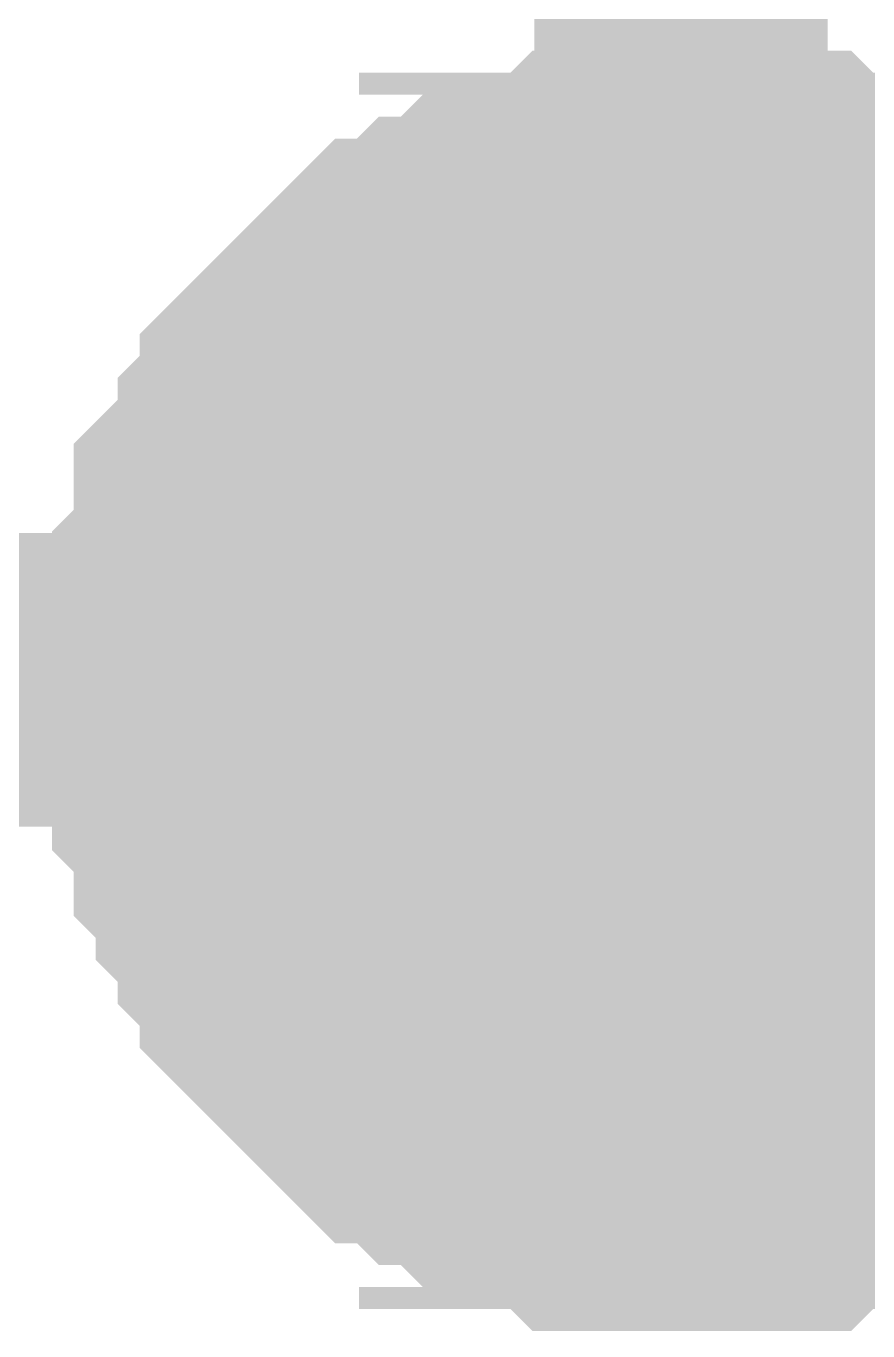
# Model space of a CAD drawing. Header units: inches. Extents: x 0 to 594, y 0 to 420.
# Drawn here: x 481.833 to 482.693, y 124.336 to 125.669 of the extents above; entities that cross this region are included whole.
import ezdxf

# ---------------------------------------------------------------- set-up
doc = ezdxf.new("R2010")
doc.units = ezdxf.units.IN
doc.layers.add('Sheet', color=255, linetype='Continuous')

msp = doc.modelspace()

# ---------------------------------------------------------------- linework, layer by layer
at = {"layer": 'Sheet'}
for points in [[(482.5018, 129.0998, 0.2997, 0.2997, 0), (482.5018, 125.0011, 0.2997, 0.2997, 0)], [(482.0091, 125.0011, 0.2997, 0.2997, 0), (482.0091, 125.0235, 0.2997, 0.2997, 0), (482.0091, 125.0459, 0.2997, 0.2997, 0), (482.0091, 125.0683, 0.2997, 0.2997, 0), (482.0091, 125.0907, 0.2997, 0.2997, 0), (482.0314, 125.1131, 0.2997, 0.2997, 0), (482.0314, 125.1355, 0.2997, 0.2997, 0), (482.0314, 125.1802, 0.2997, 0.2997, 0), (482.0538, 125.2026, 0.2997, 0.2997, 0), (482.0538, 125.2026, 0.2997, 0.2997, 0), (482.0762, 125.225, 0.2997, 0.2997, 0), (482.0762, 125.2474, 0.2997, 0.2997, 0), (482.0986, 125.2698, 0.2997, 0.2997, 0), (482.0986, 125.2922, 0.2997, 0.2997, 0), (482.121, 125.3146, 0.2997, 0.2997, 0), (482.1434, 125.337, 0.2997, 0.2997, 0), (482.1434, 125.337, 0.2997, 0.2997, 0), (482.1658, 125.3594, 0.2997, 0.2997, 0), (482.1882, 125.3818, 0.2997, 0.2997, 0), (482.2106, 125.4042, 0.2997, 0.2997, 0), (482.233, 125.4042, 0.2997, 0.2997, 0), (482.2554, 125.4266, 0.2997, 0.2997, 0), (482.2778, 125.4266, 0.2997, 0.2997, 0), (482.3002, 125.449, 0.2997, 0.2997, 0), (482.3226, 125.449, 0.2997, 0.2997, 0), (482.3226, 125.4714, 0.2997, 0.2997, 0), (482.3674, 125.4714, 0.2997, 0.2997, 0), (482.3898, 125.4714, 0.2997, 0.2997, 0), (482.4122, 125.4938, 0.2997, 0.2997, 0), (482.4346, 125.4938, 0.2997, 0.2997, 0), (482.457, 125.4938, 0.2997, 0.2997, 0), (482.4794, 125.4938, 0.2997, 0.2997, 0), (482.5018, 125.4938, 0.2997, 0.2997, 0)], [(482.0091, 125.0011, 0.2997, 0.2997, 0), (482.0091, 125.0235, 0.2997, 0.2997, 0), (482.0091, 125.0459, 0.2997, 0.2997, 0), (482.0091, 125.0683, 0.2997, 0.2997, 0), (482.0091, 125.0907, 0.2997, 0.2997, 0), (482.0314, 125.1131, 0.2997, 0.2997, 0), (482.0314, 125.1355, 0.2997, 0.2997, 0), (482.0314, 125.1802, 0.2997, 0.2997, 0), (482.0538, 125.2026, 0.2997, 0.2997, 0), (482.0538, 125.2026, 0.2997, 0.2997, 0), (482.0762, 125.225, 0.2997, 0.2997, 0), (482.0762, 125.2474, 0.2997, 0.2997, 0), (482.0986, 125.2698, 0.2997, 0.2997, 0), (482.0986, 125.2922, 0.2997, 0.2997, 0), (482.121, 125.3146, 0.2997, 0.2997, 0), (482.1434, 125.337, 0.2997, 0.2997, 0), (482.1434, 125.337, 0.2997, 0.2997, 0), (482.1658, 125.3594, 0.2997, 0.2997, 0), (482.1882, 125.3818, 0.2997, 0.2997, 0), (482.2106, 125.4042, 0.2997, 0.2997, 0), (482.233, 125.4042, 0.2997, 0.2997, 0), (482.2554, 125.4266, 0.2997, 0.2997, 0), (482.2778, 125.4266, 0.2997, 0.2997, 0), (482.3002, 125.449, 0.2997, 0.2997, 0), (482.3226, 125.449, 0.2997, 0.2997, 0), (482.3226, 125.4714, 0.2997, 0.2997, 0), (482.3674, 125.4714, 0.2997, 0.2997, 0), (482.3898, 125.4714, 0.2997, 0.2997, 0), (482.4122, 125.4938, 0.2997, 0.2997, 0), (482.4346, 125.4938, 0.2997, 0.2997, 0), (482.457, 125.4938, 0.2997, 0.2997, 0), (482.4794, 125.4938, 0.2997, 0.2997, 0), (482.5018, 125.4938, 0.2997, 0.2997, 0)], [(482.0091, 125.0011, 0.2997, 0.2997, 0), (482.0091, 125.0235, 0.2997, 0.2997, 0), (482.0091, 125.0459, 0.2997, 0.2997, 0), (482.0091, 125.0683, 0.2997, 0.2997, 0), (482.0091, 125.0907, 0.2997, 0.2997, 0), (482.0314, 125.1131, 0.2997, 0.2997, 0), (482.0314, 125.1355, 0.2997, 0.2997, 0), (482.0314, 125.1802, 0.2997, 0.2997, 0), (482.0538, 125.2026, 0.2997, 0.2997, 0), (482.0538, 125.2026, 0.2997, 0.2997, 0), (482.0762, 125.225, 0.2997, 0.2997, 0), (482.0762, 125.2474, 0.2997, 0.2997, 0), (482.0986, 125.2698, 0.2997, 0.2997, 0), (482.0986, 125.2922, 0.2997, 0.2997, 0), (482.121, 125.3146, 0.2997, 0.2997, 0), (482.1434, 125.337, 0.2997, 0.2997, 0), (482.1434, 125.337, 0.2997, 0.2997, 0), (482.1658, 125.3594, 0.2997, 0.2997, 0), (482.1882, 125.3818, 0.2997, 0.2997, 0), (482.2106, 125.4042, 0.2997, 0.2997, 0), (482.233, 125.4042, 0.2997, 0.2997, 0), (482.2554, 125.4266, 0.2997, 0.2997, 0), (482.2778, 125.4266, 0.2997, 0.2997, 0), (482.3002, 125.449, 0.2997, 0.2997, 0), (482.3226, 125.449, 0.2997, 0.2997, 0), (482.3226, 125.4714, 0.2997, 0.2997, 0), (482.3674, 125.4714, 0.2997, 0.2997, 0), (482.3898, 125.4714, 0.2997, 0.2997, 0), (482.4122, 125.4938, 0.2997, 0.2997, 0), (482.4346, 125.4938, 0.2997, 0.2997, 0), (482.457, 125.4938, 0.2997, 0.2997, 0), (482.4794, 125.4938, 0.2997, 0.2997, 0), (482.5018, 125.4938, 0.2997, 0.2997, 0)], [(482.0091, 125.0011, 0.2997, 0.2997, 0), (482.0091, 125.0235, 0.2997, 0.2997, 0), (482.0091, 125.0459, 0.2997, 0.2997, 0), (482.0091, 125.0683, 0.2997, 0.2997, 0), (482.0091, 125.0907, 0.2997, 0.2997, 0), (482.0314, 125.1131, 0.2997, 0.2997, 0), (482.0314, 125.1355, 0.2997, 0.2997, 0), (482.0314, 125.1802, 0.2997, 0.2997, 0), (482.0538, 125.2026, 0.2997, 0.2997, 0), (482.0538, 125.2026, 0.2997, 0.2997, 0), (482.0762, 125.225, 0.2997, 0.2997, 0), (482.0762, 125.2474, 0.2997, 0.2997, 0), (482.0986, 125.2698, 0.2997, 0.2997, 0), (482.0986, 125.2922, 0.2997, 0.2997, 0), (482.121, 125.3146, 0.2997, 0.2997, 0), (482.1434, 125.337, 0.2997, 0.2997, 0), (482.1434, 125.337, 0.2997, 0.2997, 0), (482.1658, 125.3594, 0.2997, 0.2997, 0), (482.1882, 125.3818, 0.2997, 0.2997, 0), (482.2106, 125.4042, 0.2997, 0.2997, 0), (482.233, 125.4042, 0.2997, 0.2997, 0), (482.2554, 125.4266, 0.2997, 0.2997, 0), (482.2778, 125.4266, 0.2997, 0.2997, 0), (482.3002, 125.449, 0.2997, 0.2997, 0), (482.3226, 125.449, 0.2997, 0.2997, 0), (482.3226, 125.4714, 0.2997, 0.2997, 0), (482.3674, 125.4714, 0.2997, 0.2997, 0), (482.3898, 125.4714, 0.2997, 0.2997, 0), (482.4122, 125.4938, 0.2997, 0.2997, 0), (482.4346, 125.4938, 0.2997, 0.2997, 0), (482.457, 125.4938, 0.2997, 0.2997, 0), (482.4794, 125.4938, 0.2997, 0.2997, 0), (482.5018, 125.4938, 0.2997, 0.2997, 0)], [(482.0091, 125.0011, 0.2997, 0.2997, 0), (482.0091, 125.0235, 0.2997, 0.2997, 0), (482.0091, 125.0459, 0.2997, 0.2997, 0), (482.0091, 125.0683, 0.2997, 0.2997, 0), (482.0091, 125.0907, 0.2997, 0.2997, 0), (482.0314, 125.1131, 0.2997, 0.2997, 0), (482.0314, 125.1355, 0.2997, 0.2997, 0), (482.0314, 125.1802, 0.2997, 0.2997, 0), (482.0538, 125.2026, 0.2997, 0.2997, 0), (482.0538, 125.2026, 0.2997, 0.2997, 0), (482.0762, 125.225, 0.2997, 0.2997, 0), (482.0762, 125.2474, 0.2997, 0.2997, 0), (482.0986, 125.2698, 0.2997, 0.2997, 0), (482.0986, 125.2922, 0.2997, 0.2997, 0), (482.121, 125.3146, 0.2997, 0.2997, 0), (482.1434, 125.337, 0.2997, 0.2997, 0), (482.1434, 125.337, 0.2997, 0.2997, 0), (482.1658, 125.3594, 0.2997, 0.2997, 0), (482.1882, 125.3818, 0.2997, 0.2997, 0), (482.2106, 125.4042, 0.2997, 0.2997, 0), (482.233, 125.4042, 0.2997, 0.2997, 0), (482.2554, 125.4266, 0.2997, 0.2997, 0), (482.2778, 125.4266, 0.2997, 0.2997, 0), (482.3002, 125.449, 0.2997, 0.2997, 0), (482.3226, 125.449, 0.2997, 0.2997, 0), (482.3226, 125.4714, 0.2997, 0.2997, 0), (482.3674, 125.4714, 0.2997, 0.2997, 0), (482.3898, 125.4714, 0.2997, 0.2997, 0), (482.4122, 125.4938, 0.2997, 0.2997, 0), (482.4346, 125.4938, 0.2997, 0.2997, 0), (482.457, 125.4938, 0.2997, 0.2997, 0), (482.4794, 125.4938, 0.2997, 0.2997, 0), (482.5018, 125.4938, 0.2997, 0.2997, 0)], [(482.5018, 125.4938, 0.2997, 0.2997, 0), (482.5018, 125.4938, 0.2997, 0.2997, 0)], [(482.5018, 125.4938, 0.2997, 0.2997, 0), (482.5242, 125.4938, 0.2997, 0.2997, 0), (482.5466, 125.4938, 0.2997, 0.2997, 0), (482.5914, 125.4938, 0.2997, 0.2997, 0), (482.6138, 125.4938, 0.2997, 0.2997, 0), (482.6362, 125.4714, 0.2997, 0.2997, 0), (482.6586, 125.4714, 0.2997, 0.2997, 0), (482.681, 125.4714, 0.2997, 0.2997, 0), (482.7034, 125.449, 0.2997, 0.2997, 0), (482.7258, 125.449, 0.2997, 0.2997, 0), (482.7482, 125.4266, 0.2997, 0.2997, 0), (482.7706, 125.4266, 0.2997, 0.2997, 0), (482.793, 125.4042, 0.2997, 0.2997, 0), (482.8154, 125.4042, 0.2997, 0.2997, 0), (482.8378, 125.3818, 0.2997, 0.2997, 0), (482.8602, 125.3594, 0.2997, 0.2997, 0)], [(482.5018, 125.4938, 0.2997, 0.2997, 0), (482.5018, 125.4938, 0.2997, 0.2997, 0)], [(482.5018, 125.4938, 0.2997, 0.2997, 0), (482.5242, 125.4938, 0.2997, 0.2997, 0), (482.5466, 125.4938, 0.2997, 0.2997, 0), (482.5914, 125.4938, 0.2997, 0.2997, 0), (482.6138, 125.4938, 0.2997, 0.2997, 0), (482.6362, 125.4714, 0.2997, 0.2997, 0), (482.6586, 125.4714, 0.2997, 0.2997, 0), (482.681, 125.4714, 0.2997, 0.2997, 0), (482.7034, 125.449, 0.2997, 0.2997, 0), (482.7258, 125.449, 0.2997, 0.2997, 0), (482.7482, 125.4266, 0.2997, 0.2997, 0), (482.7706, 125.4266, 0.2997, 0.2997, 0), (482.793, 125.4042, 0.2997, 0.2997, 0), (482.8154, 125.4042, 0.2997, 0.2997, 0), (482.8378, 125.3818, 0.2997, 0.2997, 0), (482.8602, 125.3594, 0.2997, 0.2997, 0)], [(482.5018, 125.4938, 0.2997, 0.2997, 0), (482.5018, 125.4938, 0.2997, 0.2997, 0)], [(482.5018, 125.4938, 0.2997, 0.2997, 0), (482.5242, 125.4938, 0.2997, 0.2997, 0), (482.5466, 125.4938, 0.2997, 0.2997, 0), (482.5914, 125.4938, 0.2997, 0.2997, 0), (482.6138, 125.4938, 0.2997, 0.2997, 0), (482.6362, 125.4714, 0.2997, 0.2997, 0), (482.6586, 125.4714, 0.2997, 0.2997, 0), (482.681, 125.4714, 0.2997, 0.2997, 0), (482.7034, 125.449, 0.2997, 0.2997, 0), (482.7258, 125.449, 0.2997, 0.2997, 0), (482.7482, 125.4266, 0.2997, 0.2997, 0), (482.7706, 125.4266, 0.2997, 0.2997, 0), (482.793, 125.4042, 0.2997, 0.2997, 0), (482.8154, 125.4042, 0.2997, 0.2997, 0), (482.8378, 125.3818, 0.2997, 0.2997, 0), (482.8602, 125.3594, 0.2997, 0.2997, 0)], [(482.5018, 125.4938, 0.2997, 0.2997, 0), (482.5018, 125.4938, 0.2997, 0.2997, 0)], [(482.5018, 125.4938, 0.2997, 0.2997, 0), (482.5242, 125.4938, 0.2997, 0.2997, 0), (482.5466, 125.4938, 0.2997, 0.2997, 0), (482.5914, 125.4938, 0.2997, 0.2997, 0), (482.6138, 125.4938, 0.2997, 0.2997, 0), (482.6362, 125.4714, 0.2997, 0.2997, 0), (482.6586, 125.4714, 0.2997, 0.2997, 0), (482.681, 125.4714, 0.2997, 0.2997, 0), (482.7034, 125.449, 0.2997, 0.2997, 0), (482.7258, 125.449, 0.2997, 0.2997, 0), (482.7482, 125.4266, 0.2997, 0.2997, 0), (482.7706, 125.4266, 0.2997, 0.2997, 0), (482.793, 125.4042, 0.2997, 0.2997, 0), (482.8154, 125.4042, 0.2997, 0.2997, 0), (482.8378, 125.3818, 0.2997, 0.2997, 0), (482.8602, 125.3594, 0.2997, 0.2997, 0)], [(482.5018, 125.4938, 0.2997, 0.2997, 0), (482.5018, 125.4938, 0.2997, 0.2997, 0)], [(482.5018, 125.4938, 0.2997, 0.2997, 0), (482.5242, 125.4938, 0.2997, 0.2997, 0), (482.5466, 125.4938, 0.2997, 0.2997, 0), (482.5914, 125.4938, 0.2997, 0.2997, 0), (482.6138, 125.4938, 0.2997, 0.2997, 0), (482.6362, 125.4714, 0.2997, 0.2997, 0), (482.6586, 125.4714, 0.2997, 0.2997, 0), (482.681, 125.4714, 0.2997, 0.2997, 0), (482.7034, 125.449, 0.2997, 0.2997, 0), (482.7258, 125.449, 0.2997, 0.2997, 0), (482.7482, 125.4266, 0.2997, 0.2997, 0), (482.7706, 125.4266, 0.2997, 0.2997, 0), (482.793, 125.4042, 0.2997, 0.2997, 0), (482.8154, 125.4042, 0.2997, 0.2997, 0), (482.8378, 125.3818, 0.2997, 0.2997, 0), (482.8602, 125.3594, 0.2997, 0.2997, 0)], [(482.0091, 125.0011, 0.0991, 0.0991, 0), (482.0091, 125.0235, 0.0991, 0.0991, 0), (482.0091, 125.0459, 0.0991, 0.0991, 0), (482.0091, 125.0683, 0.0991, 0.0991, 0), (482.0091, 125.0907, 0.0991, 0.0991, 0), (482.0314, 125.1131, 0.0991, 0.0991, 0), (482.0314, 125.1355, 0.0991, 0.0991, 0), (482.0314, 125.1802, 0.0991, 0.0991, 0), (482.0538, 125.2026, 0.0991, 0.0991, 0), (482.0538, 125.2026, 0.0991, 0.0991, 0), (482.0762, 125.225, 0.0991, 0.0991, 0), (482.0762, 125.2474, 0.0991, 0.0991, 0), (482.0986, 125.2698, 0.0991, 0.0991, 0), (482.0986, 125.2922, 0.0991, 0.0991, 0), (482.121, 125.3146, 0.0991, 0.0991, 0), (482.1434, 125.337, 0.0991, 0.0991, 0), (482.1434, 125.337, 0.0991, 0.0991, 0), (482.1658, 125.3594, 0.0991, 0.0991, 0), (482.1882, 125.3818, 0.0991, 0.0991, 0), (482.2106, 125.4042, 0.0991, 0.0991, 0), (482.233, 125.4042, 0.0991, 0.0991, 0), (482.2554, 125.4266, 0.0991, 0.0991, 0), (482.2778, 125.4266, 0.0991, 0.0991, 0), (482.3002, 125.449, 0.0991, 0.0991, 0), (482.3226, 125.449, 0.0991, 0.0991, 0), (482.3226, 125.4714, 0.0991, 0.0991, 0), (482.3674, 125.4714, 0.0991, 0.0991, 0), (482.3898, 125.4714, 0.0991, 0.0991, 0), (482.4122, 125.4938, 0.0991, 0.0991, 0), (482.4346, 125.4938, 0.0991, 0.0991, 0), (482.457, 125.4938, 0.0991, 0.0991, 0), (482.4794, 125.4938, 0.0991, 0.0991, 0), (482.5018, 125.4938, 0.0991, 0.0991, 0)], [(482.0091, 125.0011, 0.0991, 0.0991, 0), (482.0091, 125.0235, 0.0991, 0.0991, 0), (482.0091, 125.0459, 0.0991, 0.0991, 0), (482.0091, 125.0683, 0.0991, 0.0991, 0), (482.0091, 125.0907, 0.0991, 0.0991, 0), (482.0314, 125.1131, 0.0991, 0.0991, 0), (482.0314, 125.1355, 0.0991, 0.0991, 0), (482.0314, 125.1802, 0.0991, 0.0991, 0), (482.0538, 125.2026, 0.0991, 0.0991, 0), (482.0538, 125.2026, 0.0991, 0.0991, 0), (482.0762, 125.225, 0.0991, 0.0991, 0), (482.0762, 125.2474, 0.0991, 0.0991, 0), (482.0986, 125.2698, 0.0991, 0.0991, 0), (482.0986, 125.2922, 0.0991, 0.0991, 0), (482.121, 125.3146, 0.0991, 0.0991, 0), (482.1434, 125.337, 0.0991, 0.0991, 0), (482.1434, 125.337, 0.0991, 0.0991, 0), (482.1658, 125.3594, 0.0991, 0.0991, 0), (482.1882, 125.3818, 0.0991, 0.0991, 0), (482.2106, 125.4042, 0.0991, 0.0991, 0), (482.233, 125.4042, 0.0991, 0.0991, 0), (482.2554, 125.4266, 0.0991, 0.0991, 0), (482.2778, 125.4266, 0.0991, 0.0991, 0), (482.3002, 125.449, 0.0991, 0.0991, 0), (482.3226, 125.449, 0.0991, 0.0991, 0), (482.3226, 125.4714, 0.0991, 0.0991, 0), (482.3674, 125.4714, 0.0991, 0.0991, 0), (482.3898, 125.4714, 0.0991, 0.0991, 0), (482.4122, 125.4938, 0.0991, 0.0991, 0), (482.4346, 125.4938, 0.0991, 0.0991, 0), (482.457, 125.4938, 0.0991, 0.0991, 0), (482.4794, 125.4938, 0.0991, 0.0991, 0), (482.5018, 125.4938, 0.0991, 0.0991, 0)], [(482.0091, 125.0011, 0.0991, 0.0991, 0), (482.0091, 125.0235, 0.0991, 0.0991, 0), (482.0091, 125.0459, 0.0991, 0.0991, 0), (482.0091, 125.0683, 0.0991, 0.0991, 0), (482.0091, 125.0907, 0.0991, 0.0991, 0), (482.0314, 125.1131, 0.0991, 0.0991, 0), (482.0314, 125.1355, 0.0991, 0.0991, 0), (482.0314, 125.1802, 0.0991, 0.0991, 0), (482.0538, 125.2026, 0.0991, 0.0991, 0), (482.0538, 125.2026, 0.0991, 0.0991, 0), (482.0762, 125.225, 0.0991, 0.0991, 0), (482.0762, 125.2474, 0.0991, 0.0991, 0), (482.0986, 125.2698, 0.0991, 0.0991, 0), (482.0986, 125.2922, 0.0991, 0.0991, 0), (482.121, 125.3146, 0.0991, 0.0991, 0), (482.1434, 125.337, 0.0991, 0.0991, 0), (482.1434, 125.337, 0.0991, 0.0991, 0), (482.1658, 125.3594, 0.0991, 0.0991, 0), (482.1882, 125.3818, 0.0991, 0.0991, 0), (482.2106, 125.4042, 0.0991, 0.0991, 0), (482.233, 125.4042, 0.0991, 0.0991, 0), (482.2554, 125.4266, 0.0991, 0.0991, 0), (482.2778, 125.4266, 0.0991, 0.0991, 0), (482.3002, 125.449, 0.0991, 0.0991, 0), (482.3226, 125.449, 0.0991, 0.0991, 0), (482.3226, 125.4714, 0.0991, 0.0991, 0), (482.3674, 125.4714, 0.0991, 0.0991, 0), (482.3898, 125.4714, 0.0991, 0.0991, 0), (482.4122, 125.4938, 0.0991, 0.0991, 0), (482.4346, 125.4938, 0.0991, 0.0991, 0), (482.457, 125.4938, 0.0991, 0.0991, 0), (482.4794, 125.4938, 0.0991, 0.0991, 0), (482.5018, 125.4938, 0.0991, 0.0991, 0)], [(482.0091, 125.0011, 0.0991, 0.0991, 0), (482.0091, 125.0235, 0.0991, 0.0991, 0), (482.0091, 125.0459, 0.0991, 0.0991, 0), (482.0091, 125.0683, 0.0991, 0.0991, 0), (482.0091, 125.0907, 0.0991, 0.0991, 0), (482.0314, 125.1131, 0.0991, 0.0991, 0), (482.0314, 125.1355, 0.0991, 0.0991, 0), (482.0314, 125.1802, 0.0991, 0.0991, 0), (482.0538, 125.2026, 0.0991, 0.0991, 0), (482.0538, 125.2026, 0.0991, 0.0991, 0), (482.0762, 125.225, 0.0991, 0.0991, 0), (482.0762, 125.2474, 0.0991, 0.0991, 0), (482.0986, 125.2698, 0.0991, 0.0991, 0), (482.0986, 125.2922, 0.0991, 0.0991, 0), (482.121, 125.3146, 0.0991, 0.0991, 0), (482.1434, 125.337, 0.0991, 0.0991, 0), (482.1434, 125.337, 0.0991, 0.0991, 0), (482.1658, 125.3594, 0.0991, 0.0991, 0), (482.1882, 125.3818, 0.0991, 0.0991, 0), (482.2106, 125.4042, 0.0991, 0.0991, 0), (482.233, 125.4042, 0.0991, 0.0991, 0), (482.2554, 125.4266, 0.0991, 0.0991, 0), (482.2778, 125.4266, 0.0991, 0.0991, 0), (482.3002, 125.449, 0.0991, 0.0991, 0), (482.3226, 125.449, 0.0991, 0.0991, 0), (482.3226, 125.4714, 0.0991, 0.0991, 0), (482.3674, 125.4714, 0.0991, 0.0991, 0), (482.3898, 125.4714, 0.0991, 0.0991, 0), (482.4122, 125.4938, 0.0991, 0.0991, 0), (482.4346, 125.4938, 0.0991, 0.0991, 0), (482.457, 125.4938, 0.0991, 0.0991, 0), (482.4794, 125.4938, 0.0991, 0.0991, 0), (482.5018, 125.4938, 0.0991, 0.0991, 0)], [(482.0091, 125.0011, 0.0991, 0.0991, 0), (482.0091, 125.0235, 0.0991, 0.0991, 0), (482.0091, 125.0459, 0.0991, 0.0991, 0), (482.0091, 125.0683, 0.0991, 0.0991, 0), (482.0091, 125.0907, 0.0991, 0.0991, 0), (482.0314, 125.1131, 0.0991, 0.0991, 0), (482.0314, 125.1355, 0.0991, 0.0991, 0), (482.0314, 125.1802, 0.0991, 0.0991, 0), (482.0538, 125.2026, 0.0991, 0.0991, 0), (482.0538, 125.2026, 0.0991, 0.0991, 0), (482.0762, 125.225, 0.0991, 0.0991, 0), (482.0762, 125.2474, 0.0991, 0.0991, 0), (482.0986, 125.2698, 0.0991, 0.0991, 0), (482.0986, 125.2922, 0.0991, 0.0991, 0), (482.121, 125.3146, 0.0991, 0.0991, 0), (482.1434, 125.337, 0.0991, 0.0991, 0), (482.1434, 125.337, 0.0991, 0.0991, 0), (482.1658, 125.3594, 0.0991, 0.0991, 0), (482.1882, 125.3818, 0.0991, 0.0991, 0), (482.2106, 125.4042, 0.0991, 0.0991, 0), (482.233, 125.4042, 0.0991, 0.0991, 0), (482.2554, 125.4266, 0.0991, 0.0991, 0), (482.2778, 125.4266, 0.0991, 0.0991, 0), (482.3002, 125.449, 0.0991, 0.0991, 0), (482.3226, 125.449, 0.0991, 0.0991, 0), (482.3226, 125.4714, 0.0991, 0.0991, 0), (482.3674, 125.4714, 0.0991, 0.0991, 0), (482.3898, 125.4714, 0.0991, 0.0991, 0), (482.4122, 125.4938, 0.0991, 0.0991, 0), (482.4346, 125.4938, 0.0991, 0.0991, 0), (482.457, 125.4938, 0.0991, 0.0991, 0), (482.4794, 125.4938, 0.0991, 0.0991, 0), (482.5018, 125.4938, 0.0991, 0.0991, 0)], [(482.5018, 125.4938, 0.0991, 0.0991, 0), (482.5018, 125.4938, 0.0991, 0.0991, 0)], [(482.5018, 125.4938, 0.0991, 0.0991, 0), (482.5242, 125.4938, 0.0991, 0.0991, 0), (482.5466, 125.4938, 0.0991, 0.0991, 0), (482.5914, 125.4938, 0.0991, 0.0991, 0), (482.6138, 125.4938, 0.0991, 0.0991, 0), (482.6362, 125.4714, 0.0991, 0.0991, 0), (482.6586, 125.4714, 0.0991, 0.0991, 0), (482.681, 125.4714, 0.0991, 0.0991, 0), (482.7034, 125.449, 0.0991, 0.0991, 0), (482.7258, 125.449, 0.0991, 0.0991, 0), (482.7482, 125.4266, 0.0991, 0.0991, 0)], [(482.5018, 125.4938, 0.0991, 0.0991, 0), (482.5018, 125.4938, 0.0991, 0.0991, 0)], [(482.5018, 125.4938, 0.0991, 0.0991, 0), (482.5242, 125.4938, 0.0991, 0.0991, 0), (482.5466, 125.4938, 0.0991, 0.0991, 0), (482.5914, 125.4938, 0.0991, 0.0991, 0), (482.6138, 125.4938, 0.0991, 0.0991, 0), (482.6362, 125.4714, 0.0991, 0.0991, 0), (482.6586, 125.4714, 0.0991, 0.0991, 0), (482.681, 125.4714, 0.0991, 0.0991, 0), (482.7034, 125.449, 0.0991, 0.0991, 0), (482.7258, 125.449, 0.0991, 0.0991, 0), (482.7482, 125.4266, 0.0991, 0.0991, 0)], [(482.5018, 125.4938, 0.0991, 0.0991, 0), (482.5018, 125.4938, 0.0991, 0.0991, 0)], [(482.5018, 125.4938, 0.0991, 0.0991, 0), (482.5242, 125.4938, 0.0991, 0.0991, 0), (482.5466, 125.4938, 0.0991, 0.0991, 0), (482.5914, 125.4938, 0.0991, 0.0991, 0), (482.6138, 125.4938, 0.0991, 0.0991, 0), (482.6362, 125.4714, 0.0991, 0.0991, 0), (482.6586, 125.4714, 0.0991, 0.0991, 0), (482.681, 125.4714, 0.0991, 0.0991, 0), (482.7034, 125.449, 0.0991, 0.0991, 0), (482.7258, 125.449, 0.0991, 0.0991, 0), (482.7482, 125.4266, 0.0991, 0.0991, 0)], [(482.5018, 125.4938, 0.0991, 0.0991, 0), (482.5018, 125.4938, 0.0991, 0.0991, 0)], [(482.5018, 125.4938, 0.0991, 0.0991, 0), (482.5242, 125.4938, 0.0991, 0.0991, 0), (482.5466, 125.4938, 0.0991, 0.0991, 0), (482.5914, 125.4938, 0.0991, 0.0991, 0), (482.6138, 125.4938, 0.0991, 0.0991, 0), (482.6362, 125.4714, 0.0991, 0.0991, 0), (482.6586, 125.4714, 0.0991, 0.0991, 0), (482.681, 125.4714, 0.0991, 0.0991, 0), (482.7034, 125.449, 0.0991, 0.0991, 0), (482.7258, 125.449, 0.0991, 0.0991, 0), (482.7482, 125.4266, 0.0991, 0.0991, 0)], [(482.5018, 125.4938, 0.0991, 0.0991, 0), (482.5018, 125.4938, 0.0991, 0.0991, 0)], [(482.5018, 125.4938, 0.0991, 0.0991, 0), (482.5242, 125.4938, 0.0991, 0.0991, 0), (482.5466, 125.4938, 0.0991, 0.0991, 0), (482.5914, 125.4938, 0.0991, 0.0991, 0), (482.6138, 125.4938, 0.0991, 0.0991, 0), (482.6362, 125.4714, 0.0991, 0.0991, 0), (482.6586, 125.4714, 0.0991, 0.0991, 0), (482.681, 125.4714, 0.0991, 0.0991, 0), (482.7034, 125.449, 0.0991, 0.0991, 0), (482.7258, 125.449, 0.0991, 0.0991, 0), (482.7482, 125.4266, 0.0991, 0.0991, 0)], [(462.5002, 125.0011, 0.2997, 0.2997, 0), (470.0036, 125.0011, 0.2997, 0.2997, 0), (482.5018, 125.0011, 0.2997, 0.2997, 0), (490.0052, 125.0011, 0.2997, 0.2997, 0)], [(482.5018, 124.4859, 0.2997, 0.2997, 0), (482.4794, 124.4859, 0.2997, 0.2997, 0), (482.457, 124.4859, 0.2997, 0.2997, 0), (482.4346, 124.4859, 0.2997, 0.2997, 0), (482.4122, 124.4859, 0.2997, 0.2997, 0), (482.3898, 124.5083, 0.2997, 0.2997, 0), (482.3674, 124.5083, 0.2997, 0.2997, 0), (482.3226, 124.5083, 0.2997, 0.2997, 0), (482.3226, 124.5307, 0.2997, 0.2997, 0), (482.3002, 124.5307, 0.2997, 0.2997, 0), (482.2778, 124.5531, 0.2997, 0.2997, 0), (482.2554, 124.5531, 0.2997, 0.2997, 0), (482.233, 124.5755, 0.2997, 0.2997, 0), (482.2106, 124.5755, 0.2997, 0.2997, 0), (482.1882, 124.5979, 0.2997, 0.2997, 0), (482.1658, 124.6203, 0.2997, 0.2997, 0), (482.1434, 124.6427, 0.2997, 0.2997, 0), (482.1434, 124.6427, 0.2997, 0.2997, 0), (482.121, 124.6651, 0.2997, 0.2997, 0), (482.0986, 124.6875, 0.2997, 0.2997, 0), (482.0986, 124.7099, 0.2997, 0.2997, 0), (482.0762, 124.7323, 0.2997, 0.2997, 0), (482.0762, 124.7547, 0.2997, 0.2997, 0), (482.0538, 124.7771, 0.2997, 0.2997, 0), (482.0538, 124.7995, 0.2997, 0.2997, 0), (482.0314, 124.8219, 0.2997, 0.2997, 0), (482.0314, 124.8443, 0.2997, 0.2997, 0), (482.0314, 124.8667, 0.2997, 0.2997, 0), (482.0091, 124.8891, 0.2997, 0.2997, 0), (482.0091, 124.9115, 0.2997, 0.2997, 0), (482.0091, 124.9563, 0.2997, 0.2997, 0), (482.0091, 124.9787, 0.2997, 0.2997, 0), (482.0091, 125.0011, 0.2997, 0.2997, 0)], [(482.0091, 125.0011, 0.2997, 0.2997, 0), (482.0091, 125.0011, 0.2997, 0.2997, 0)], [(482.5018, 124.4859, 0.2997, 0.2997, 0), (482.4794, 124.4859, 0.2997, 0.2997, 0), (482.457, 124.4859, 0.2997, 0.2997, 0), (482.4346, 124.4859, 0.2997, 0.2997, 0), (482.4122, 124.4859, 0.2997, 0.2997, 0), (482.3898, 124.5083, 0.2997, 0.2997, 0), (482.3674, 124.5083, 0.2997, 0.2997, 0), (482.3226, 124.5083, 0.2997, 0.2997, 0), (482.3226, 124.5307, 0.2997, 0.2997, 0), (482.3002, 124.5307, 0.2997, 0.2997, 0), (482.2778, 124.5531, 0.2997, 0.2997, 0), (482.2554, 124.5531, 0.2997, 0.2997, 0), (482.233, 124.5755, 0.2997, 0.2997, 0), (482.2106, 124.5755, 0.2997, 0.2997, 0), (482.1882, 124.5979, 0.2997, 0.2997, 0), (482.1658, 124.6203, 0.2997, 0.2997, 0), (482.1434, 124.6427, 0.2997, 0.2997, 0), (482.1434, 124.6427, 0.2997, 0.2997, 0), (482.121, 124.6651, 0.2997, 0.2997, 0), (482.0986, 124.6875, 0.2997, 0.2997, 0), (482.0986, 124.7099, 0.2997, 0.2997, 0), (482.0762, 124.7323, 0.2997, 0.2997, 0), (482.0762, 124.7547, 0.2997, 0.2997, 0), (482.0538, 124.7771, 0.2997, 0.2997, 0), (482.0538, 124.7995, 0.2997, 0.2997, 0), (482.0314, 124.8219, 0.2997, 0.2997, 0), (482.0314, 124.8443, 0.2997, 0.2997, 0), (482.0314, 124.8667, 0.2997, 0.2997, 0), (482.0091, 124.8891, 0.2997, 0.2997, 0), (482.0091, 124.9115, 0.2997, 0.2997, 0), (482.0091, 124.9563, 0.2997, 0.2997, 0), (482.0091, 124.9787, 0.2997, 0.2997, 0), (482.0091, 125.0011, 0.2997, 0.2997, 0)], [(482.0091, 125.0011, 0.2997, 0.2997, 0), (482.0091, 125.0011, 0.2997, 0.2997, 0)], [(482.5018, 124.4859, 0.2997, 0.2997, 0), (482.4794, 124.4859, 0.2997, 0.2997, 0), (482.457, 124.4859, 0.2997, 0.2997, 0), (482.4346, 124.4859, 0.2997, 0.2997, 0), (482.4122, 124.4859, 0.2997, 0.2997, 0), (482.3898, 124.5083, 0.2997, 0.2997, 0), (482.3674, 124.5083, 0.2997, 0.2997, 0), (482.3226, 124.5083, 0.2997, 0.2997, 0), (482.3226, 124.5307, 0.2997, 0.2997, 0), (482.3002, 124.5307, 0.2997, 0.2997, 0), (482.2778, 124.5531, 0.2997, 0.2997, 0), (482.2554, 124.5531, 0.2997, 0.2997, 0), (482.233, 124.5755, 0.2997, 0.2997, 0), (482.2106, 124.5755, 0.2997, 0.2997, 0), (482.1882, 124.5979, 0.2997, 0.2997, 0), (482.1658, 124.6203, 0.2997, 0.2997, 0), (482.1434, 124.6427, 0.2997, 0.2997, 0), (482.1434, 124.6427, 0.2997, 0.2997, 0), (482.121, 124.6651, 0.2997, 0.2997, 0), (482.0986, 124.6875, 0.2997, 0.2997, 0), (482.0986, 124.7099, 0.2997, 0.2997, 0), (482.0762, 124.7323, 0.2997, 0.2997, 0), (482.0762, 124.7547, 0.2997, 0.2997, 0), (482.0538, 124.7771, 0.2997, 0.2997, 0), (482.0538, 124.7995, 0.2997, 0.2997, 0), (482.0314, 124.8219, 0.2997, 0.2997, 0), (482.0314, 124.8443, 0.2997, 0.2997, 0), (482.0314, 124.8667, 0.2997, 0.2997, 0), (482.0091, 124.8891, 0.2997, 0.2997, 0), (482.0091, 124.9115, 0.2997, 0.2997, 0), (482.0091, 124.9563, 0.2997, 0.2997, 0), (482.0091, 124.9787, 0.2997, 0.2997, 0), (482.0091, 125.0011, 0.2997, 0.2997, 0)], [(482.0091, 125.0011, 0.2997, 0.2997, 0), (482.0091, 125.0011, 0.2997, 0.2997, 0)], [(482.5018, 124.4859, 0.2997, 0.2997, 0), (482.4794, 124.4859, 0.2997, 0.2997, 0), (482.457, 124.4859, 0.2997, 0.2997, 0), (482.4346, 124.4859, 0.2997, 0.2997, 0), (482.4122, 124.4859, 0.2997, 0.2997, 0), (482.3898, 124.5083, 0.2997, 0.2997, 0), (482.3674, 124.5083, 0.2997, 0.2997, 0), (482.3226, 124.5083, 0.2997, 0.2997, 0), (482.3226, 124.5307, 0.2997, 0.2997, 0), (482.3002, 124.5307, 0.2997, 0.2997, 0), (482.2778, 124.5531, 0.2997, 0.2997, 0), (482.2554, 124.5531, 0.2997, 0.2997, 0), (482.233, 124.5755, 0.2997, 0.2997, 0), (482.2106, 124.5755, 0.2997, 0.2997, 0), (482.1882, 124.5979, 0.2997, 0.2997, 0), (482.1658, 124.6203, 0.2997, 0.2997, 0), (482.1434, 124.6427, 0.2997, 0.2997, 0), (482.1434, 124.6427, 0.2997, 0.2997, 0), (482.121, 124.6651, 0.2997, 0.2997, 0), (482.0986, 124.6875, 0.2997, 0.2997, 0), (482.0986, 124.7099, 0.2997, 0.2997, 0), (482.0762, 124.7323, 0.2997, 0.2997, 0), (482.0762, 124.7547, 0.2997, 0.2997, 0), (482.0538, 124.7771, 0.2997, 0.2997, 0), (482.0538, 124.7995, 0.2997, 0.2997, 0), (482.0314, 124.8219, 0.2997, 0.2997, 0), (482.0314, 124.8443, 0.2997, 0.2997, 0), (482.0314, 124.8667, 0.2997, 0.2997, 0), (482.0091, 124.8891, 0.2997, 0.2997, 0), (482.0091, 124.9115, 0.2997, 0.2997, 0), (482.0091, 124.9563, 0.2997, 0.2997, 0), (482.0091, 124.9787, 0.2997, 0.2997, 0), (482.0091, 125.0011, 0.2997, 0.2997, 0)], [(482.0091, 125.0011, 0.2997, 0.2997, 0), (482.0091, 125.0011, 0.2997, 0.2997, 0)], [(482.5018, 124.4859, 0.2997, 0.2997, 0), (482.4794, 124.4859, 0.2997, 0.2997, 0), (482.457, 124.4859, 0.2997, 0.2997, 0), (482.4346, 124.4859, 0.2997, 0.2997, 0), (482.4122, 124.4859, 0.2997, 0.2997, 0), (482.3898, 124.5083, 0.2997, 0.2997, 0), (482.3674, 124.5083, 0.2997, 0.2997, 0), (482.3226, 124.5083, 0.2997, 0.2997, 0), (482.3226, 124.5307, 0.2997, 0.2997, 0), (482.3002, 124.5307, 0.2997, 0.2997, 0), (482.2778, 124.5531, 0.2997, 0.2997, 0), (482.2554, 124.5531, 0.2997, 0.2997, 0), (482.233, 124.5755, 0.2997, 0.2997, 0), (482.2106, 124.5755, 0.2997, 0.2997, 0), (482.1882, 124.5979, 0.2997, 0.2997, 0), (482.1658, 124.6203, 0.2997, 0.2997, 0), (482.1434, 124.6427, 0.2997, 0.2997, 0), (482.1434, 124.6427, 0.2997, 0.2997, 0), (482.121, 124.6651, 0.2997, 0.2997, 0), (482.0986, 124.6875, 0.2997, 0.2997, 0), (482.0986, 124.7099, 0.2997, 0.2997, 0), (482.0762, 124.7323, 0.2997, 0.2997, 0), (482.0762, 124.7547, 0.2997, 0.2997, 0), (482.0538, 124.7771, 0.2997, 0.2997, 0), (482.0538, 124.7995, 0.2997, 0.2997, 0), (482.0314, 124.8219, 0.2997, 0.2997, 0), (482.0314, 124.8443, 0.2997, 0.2997, 0), (482.0314, 124.8667, 0.2997, 0.2997, 0), (482.0091, 124.8891, 0.2997, 0.2997, 0), (482.0091, 124.9115, 0.2997, 0.2997, 0), (482.0091, 124.9563, 0.2997, 0.2997, 0), (482.0091, 124.9787, 0.2997, 0.2997, 0), (482.0091, 125.0011, 0.2997, 0.2997, 0)], [(482.0091, 125.0011, 0.2997, 0.2997, 0), (482.0091, 125.0011, 0.2997, 0.2997, 0)], [(482.5018, 124.4859, 0.0991, 0.0991, 0), (482.4794, 124.4859, 0.0991, 0.0991, 0), (482.457, 124.4859, 0.0991, 0.0991, 0), (482.4346, 124.4859, 0.0991, 0.0991, 0), (482.4122, 124.4859, 0.0991, 0.0991, 0), (482.3898, 124.5083, 0.0991, 0.0991, 0), (482.3674, 124.5083, 0.0991, 0.0991, 0), (482.3226, 124.5083, 0.0991, 0.0991, 0), (482.3226, 124.5307, 0.0991, 0.0991, 0), (482.3002, 124.5307, 0.0991, 0.0991, 0), (482.2778, 124.5531, 0.0991, 0.0991, 0), (482.2554, 124.5531, 0.0991, 0.0991, 0), (482.233, 124.5755, 0.0991, 0.0991, 0), (482.2106, 124.5755, 0.0991, 0.0991, 0), (482.1882, 124.5979, 0.0991, 0.0991, 0), (482.1658, 124.6203, 0.0991, 0.0991, 0), (482.1434, 124.6427, 0.0991, 0.0991, 0), (482.1434, 124.6427, 0.0991, 0.0991, 0), (482.121, 124.6651, 0.0991, 0.0991, 0), (482.0986, 124.6875, 0.0991, 0.0991, 0), (482.0986, 124.7099, 0.0991, 0.0991, 0), (482.0762, 124.7323, 0.0991, 0.0991, 0), (482.0762, 124.7547, 0.0991, 0.0991, 0), (482.0538, 124.7771, 0.0991, 0.0991, 0), (482.0538, 124.7995, 0.0991, 0.0991, 0), (482.0314, 124.8219, 0.0991, 0.0991, 0), (482.0314, 124.8443, 0.0991, 0.0991, 0), (482.0314, 124.8667, 0.0991, 0.0991, 0), (482.0091, 124.8891, 0.0991, 0.0991, 0), (482.0091, 124.9115, 0.0991, 0.0991, 0), (482.0091, 124.9563, 0.0991, 0.0991, 0), (482.0091, 124.9787, 0.0991, 0.0991, 0), (482.0091, 125.0011, 0.0991, 0.0991, 0)], [(482.0091, 125.0011, 0.0991, 0.0991, 0), (482.0091, 125.0011, 0.0991, 0.0991, 0)], [(482.5018, 124.4859, 0.0991, 0.0991, 0), (482.4794, 124.4859, 0.0991, 0.0991, 0), (482.457, 124.4859, 0.0991, 0.0991, 0), (482.4346, 124.4859, 0.0991, 0.0991, 0), (482.4122, 124.4859, 0.0991, 0.0991, 0), (482.3898, 124.5083, 0.0991, 0.0991, 0), (482.3674, 124.5083, 0.0991, 0.0991, 0), (482.3226, 124.5083, 0.0991, 0.0991, 0), (482.3226, 124.5307, 0.0991, 0.0991, 0), (482.3002, 124.5307, 0.0991, 0.0991, 0), (482.2778, 124.5531, 0.0991, 0.0991, 0), (482.2554, 124.5531, 0.0991, 0.0991, 0), (482.233, 124.5755, 0.0991, 0.0991, 0), (482.2106, 124.5755, 0.0991, 0.0991, 0), (482.1882, 124.5979, 0.0991, 0.0991, 0), (482.1658, 124.6203, 0.0991, 0.0991, 0), (482.1434, 124.6427, 0.0991, 0.0991, 0), (482.1434, 124.6427, 0.0991, 0.0991, 0), (482.121, 124.6651, 0.0991, 0.0991, 0), (482.0986, 124.6875, 0.0991, 0.0991, 0), (482.0986, 124.7099, 0.0991, 0.0991, 0), (482.0762, 124.7323, 0.0991, 0.0991, 0), (482.0762, 124.7547, 0.0991, 0.0991, 0), (482.0538, 124.7771, 0.0991, 0.0991, 0), (482.0538, 124.7995, 0.0991, 0.0991, 0), (482.0314, 124.8219, 0.0991, 0.0991, 0), (482.0314, 124.8443, 0.0991, 0.0991, 0), (482.0314, 124.8667, 0.0991, 0.0991, 0), (482.0091, 124.8891, 0.0991, 0.0991, 0), (482.0091, 124.9115, 0.0991, 0.0991, 0), (482.0091, 124.9563, 0.0991, 0.0991, 0), (482.0091, 124.9787, 0.0991, 0.0991, 0), (482.0091, 125.0011, 0.0991, 0.0991, 0)], [(482.0091, 125.0011, 0.0991, 0.0991, 0), (482.0091, 125.0011, 0.0991, 0.0991, 0)], [(482.5018, 124.4859, 0.0991, 0.0991, 0), (482.4794, 124.4859, 0.0991, 0.0991, 0), (482.457, 124.4859, 0.0991, 0.0991, 0), (482.4346, 124.4859, 0.0991, 0.0991, 0), (482.4122, 124.4859, 0.0991, 0.0991, 0), (482.3898, 124.5083, 0.0991, 0.0991, 0), (482.3674, 124.5083, 0.0991, 0.0991, 0), (482.3226, 124.5083, 0.0991, 0.0991, 0), (482.3226, 124.5307, 0.0991, 0.0991, 0), (482.3002, 124.5307, 0.0991, 0.0991, 0), (482.2778, 124.5531, 0.0991, 0.0991, 0), (482.2554, 124.5531, 0.0991, 0.0991, 0), (482.233, 124.5755, 0.0991, 0.0991, 0), (482.2106, 124.5755, 0.0991, 0.0991, 0), (482.1882, 124.5979, 0.0991, 0.0991, 0), (482.1658, 124.6203, 0.0991, 0.0991, 0), (482.1434, 124.6427, 0.0991, 0.0991, 0), (482.1434, 124.6427, 0.0991, 0.0991, 0), (482.121, 124.6651, 0.0991, 0.0991, 0), (482.0986, 124.6875, 0.0991, 0.0991, 0), (482.0986, 124.7099, 0.0991, 0.0991, 0), (482.0762, 124.7323, 0.0991, 0.0991, 0), (482.0762, 124.7547, 0.0991, 0.0991, 0), (482.0538, 124.7771, 0.0991, 0.0991, 0), (482.0538, 124.7995, 0.0991, 0.0991, 0), (482.0314, 124.8219, 0.0991, 0.0991, 0), (482.0314, 124.8443, 0.0991, 0.0991, 0), (482.0314, 124.8667, 0.0991, 0.0991, 0), (482.0091, 124.8891, 0.0991, 0.0991, 0), (482.0091, 124.9115, 0.0991, 0.0991, 0), (482.0091, 124.9563, 0.0991, 0.0991, 0), (482.0091, 124.9787, 0.0991, 0.0991, 0), (482.0091, 125.0011, 0.0991, 0.0991, 0)], [(482.0091, 125.0011, 0.0991, 0.0991, 0), (482.0091, 125.0011, 0.0991, 0.0991, 0)], [(482.5018, 124.4859, 0.0991, 0.0991, 0), (482.4794, 124.4859, 0.0991, 0.0991, 0), (482.457, 124.4859, 0.0991, 0.0991, 0), (482.4346, 124.4859, 0.0991, 0.0991, 0), (482.4122, 124.4859, 0.0991, 0.0991, 0), (482.3898, 124.5083, 0.0991, 0.0991, 0), (482.3674, 124.5083, 0.0991, 0.0991, 0), (482.3226, 124.5083, 0.0991, 0.0991, 0), (482.3226, 124.5307, 0.0991, 0.0991, 0), (482.3002, 124.5307, 0.0991, 0.0991, 0), (482.2778, 124.5531, 0.0991, 0.0991, 0), (482.2554, 124.5531, 0.0991, 0.0991, 0), (482.233, 124.5755, 0.0991, 0.0991, 0), (482.2106, 124.5755, 0.0991, 0.0991, 0), (482.1882, 124.5979, 0.0991, 0.0991, 0), (482.1658, 124.6203, 0.0991, 0.0991, 0), (482.1434, 124.6427, 0.0991, 0.0991, 0), (482.1434, 124.6427, 0.0991, 0.0991, 0), (482.121, 124.6651, 0.0991, 0.0991, 0), (482.0986, 124.6875, 0.0991, 0.0991, 0), (482.0986, 124.7099, 0.0991, 0.0991, 0), (482.0762, 124.7323, 0.0991, 0.0991, 0), (482.0762, 124.7547, 0.0991, 0.0991, 0), (482.0538, 124.7771, 0.0991, 0.0991, 0), (482.0538, 124.7995, 0.0991, 0.0991, 0), (482.0314, 124.8219, 0.0991, 0.0991, 0), (482.0314, 124.8443, 0.0991, 0.0991, 0), (482.0314, 124.8667, 0.0991, 0.0991, 0), (482.0091, 124.8891, 0.0991, 0.0991, 0), (482.0091, 124.9115, 0.0991, 0.0991, 0), (482.0091, 124.9563, 0.0991, 0.0991, 0), (482.0091, 124.9787, 0.0991, 0.0991, 0), (482.0091, 125.0011, 0.0991, 0.0991, 0)], [(482.0091, 125.0011, 0.0991, 0.0991, 0), (482.0091, 125.0011, 0.0991, 0.0991, 0)], [(482.5018, 124.4859, 0.0991, 0.0991, 0), (482.4794, 124.4859, 0.0991, 0.0991, 0), (482.457, 124.4859, 0.0991, 0.0991, 0), (482.4346, 124.4859, 0.0991, 0.0991, 0), (482.4122, 124.4859, 0.0991, 0.0991, 0), (482.3898, 124.5083, 0.0991, 0.0991, 0), (482.3674, 124.5083, 0.0991, 0.0991, 0), (482.3226, 124.5083, 0.0991, 0.0991, 0), (482.3226, 124.5307, 0.0991, 0.0991, 0), (482.3002, 124.5307, 0.0991, 0.0991, 0), (482.2778, 124.5531, 0.0991, 0.0991, 0), (482.2554, 124.5531, 0.0991, 0.0991, 0), (482.233, 124.5755, 0.0991, 0.0991, 0), (482.2106, 124.5755, 0.0991, 0.0991, 0), (482.1882, 124.5979, 0.0991, 0.0991, 0), (482.1658, 124.6203, 0.0991, 0.0991, 0), (482.1434, 124.6427, 0.0991, 0.0991, 0), (482.1434, 124.6427, 0.0991, 0.0991, 0), (482.121, 124.6651, 0.0991, 0.0991, 0), (482.0986, 124.6875, 0.0991, 0.0991, 0), (482.0986, 124.7099, 0.0991, 0.0991, 0), (482.0762, 124.7323, 0.0991, 0.0991, 0), (482.0762, 124.7547, 0.0991, 0.0991, 0), (482.0538, 124.7771, 0.0991, 0.0991, 0), (482.0538, 124.7995, 0.0991, 0.0991, 0), (482.0314, 124.8219, 0.0991, 0.0991, 0), (482.0314, 124.8443, 0.0991, 0.0991, 0), (482.0314, 124.8667, 0.0991, 0.0991, 0), (482.0091, 124.8891, 0.0991, 0.0991, 0), (482.0091, 124.9115, 0.0991, 0.0991, 0), (482.0091, 124.9563, 0.0991, 0.0991, 0), (482.0091, 124.9787, 0.0991, 0.0991, 0), (482.0091, 125.0011, 0.0991, 0.0991, 0)], [(482.0091, 125.0011, 0.0991, 0.0991, 0), (482.0091, 125.0011, 0.0991, 0.0991, 0)], [(482.8602, 124.6203, 0.2997, 0.2997, 0), (482.8378, 124.5979, 0.2997, 0.2997, 0), (482.8154, 124.5755, 0.2997, 0.2997, 0), (482.793, 124.5755, 0.2997, 0.2997, 0), (482.7706, 124.5531, 0.2997, 0.2997, 0), (482.7482, 124.5531, 0.2997, 0.2997, 0), (482.7258, 124.5307, 0.2997, 0.2997, 0), (482.7034, 124.5307, 0.2997, 0.2997, 0), (482.681, 124.5083, 0.2997, 0.2997, 0), (482.6586, 124.5083, 0.2997, 0.2997, 0), (482.6362, 124.5083, 0.2997, 0.2997, 0), (482.6138, 124.4859, 0.2997, 0.2997, 0), (482.5914, 124.4859, 0.2997, 0.2997, 0), (482.5466, 124.4859, 0.2997, 0.2997, 0), (482.5242, 124.4859, 0.2997, 0.2997, 0), (482.5018, 124.4859, 0.2997, 0.2997, 0)], [(482.8602, 124.6203, 0.2997, 0.2997, 0), (482.8378, 124.5979, 0.2997, 0.2997, 0), (482.8154, 124.5755, 0.2997, 0.2997, 0), (482.793, 124.5755, 0.2997, 0.2997, 0), (482.7706, 124.5531, 0.2997, 0.2997, 0), (482.7482, 124.5531, 0.2997, 0.2997, 0), (482.7258, 124.5307, 0.2997, 0.2997, 0), (482.7034, 124.5307, 0.2997, 0.2997, 0), (482.681, 124.5083, 0.2997, 0.2997, 0), (482.6586, 124.5083, 0.2997, 0.2997, 0), (482.6362, 124.5083, 0.2997, 0.2997, 0), (482.6138, 124.4859, 0.2997, 0.2997, 0), (482.5914, 124.4859, 0.2997, 0.2997, 0), (482.5466, 124.4859, 0.2997, 0.2997, 0), (482.5242, 124.4859, 0.2997, 0.2997, 0), (482.5018, 124.4859, 0.2997, 0.2997, 0)], [(482.8602, 124.6203, 0.2997, 0.2997, 0), (482.8378, 124.5979, 0.2997, 0.2997, 0), (482.8154, 124.5755, 0.2997, 0.2997, 0), (482.793, 124.5755, 0.2997, 0.2997, 0), (482.7706, 124.5531, 0.2997, 0.2997, 0), (482.7482, 124.5531, 0.2997, 0.2997, 0), (482.7258, 124.5307, 0.2997, 0.2997, 0), (482.7034, 124.5307, 0.2997, 0.2997, 0), (482.681, 124.5083, 0.2997, 0.2997, 0), (482.6586, 124.5083, 0.2997, 0.2997, 0), (482.6362, 124.5083, 0.2997, 0.2997, 0), (482.6138, 124.4859, 0.2997, 0.2997, 0), (482.5914, 124.4859, 0.2997, 0.2997, 0), (482.5466, 124.4859, 0.2997, 0.2997, 0), (482.5242, 124.4859, 0.2997, 0.2997, 0), (482.5018, 124.4859, 0.2997, 0.2997, 0)], [(482.8602, 124.6203, 0.2997, 0.2997, 0), (482.8378, 124.5979, 0.2997, 0.2997, 0), (482.8154, 124.5755, 0.2997, 0.2997, 0), (482.793, 124.5755, 0.2997, 0.2997, 0), (482.7706, 124.5531, 0.2997, 0.2997, 0), (482.7482, 124.5531, 0.2997, 0.2997, 0), (482.7258, 124.5307, 0.2997, 0.2997, 0), (482.7034, 124.5307, 0.2997, 0.2997, 0), (482.681, 124.5083, 0.2997, 0.2997, 0), (482.6586, 124.5083, 0.2997, 0.2997, 0), (482.6362, 124.5083, 0.2997, 0.2997, 0), (482.6138, 124.4859, 0.2997, 0.2997, 0), (482.5914, 124.4859, 0.2997, 0.2997, 0), (482.5466, 124.4859, 0.2997, 0.2997, 0), (482.5242, 124.4859, 0.2997, 0.2997, 0), (482.5018, 124.4859, 0.2997, 0.2997, 0)], [(482.8602, 124.6203, 0.2997, 0.2997, 0), (482.8378, 124.5979, 0.2997, 0.2997, 0), (482.8154, 124.5755, 0.2997, 0.2997, 0), (482.793, 124.5755, 0.2997, 0.2997, 0), (482.7706, 124.5531, 0.2997, 0.2997, 0), (482.7482, 124.5531, 0.2997, 0.2997, 0), (482.7258, 124.5307, 0.2997, 0.2997, 0), (482.7034, 124.5307, 0.2997, 0.2997, 0), (482.681, 124.5083, 0.2997, 0.2997, 0), (482.6586, 124.5083, 0.2997, 0.2997, 0), (482.6362, 124.5083, 0.2997, 0.2997, 0), (482.6138, 124.4859, 0.2997, 0.2997, 0), (482.5914, 124.4859, 0.2997, 0.2997, 0), (482.5466, 124.4859, 0.2997, 0.2997, 0), (482.5242, 124.4859, 0.2997, 0.2997, 0), (482.5018, 124.4859, 0.2997, 0.2997, 0)], [(482.7482, 124.5531, 0.0991, 0.0991, 0), (482.7258, 124.5307, 0.0991, 0.0991, 0), (482.7034, 124.5307, 0.0991, 0.0991, 0), (482.681, 124.5083, 0.0991, 0.0991, 0), (482.6586, 124.5083, 0.0991, 0.0991, 0), (482.6362, 124.5083, 0.0991, 0.0991, 0), (482.6138, 124.4859, 0.0991, 0.0991, 0), (482.5914, 124.4859, 0.0991, 0.0991, 0), (482.5466, 124.4859, 0.0991, 0.0991, 0), (482.5242, 124.4859, 0.0991, 0.0991, 0), (482.5018, 124.4859, 0.0991, 0.0991, 0)], [(482.7482, 124.5531, 0.0991, 0.0991, 0), (482.7258, 124.5307, 0.0991, 0.0991, 0), (482.7034, 124.5307, 0.0991, 0.0991, 0), (482.681, 124.5083, 0.0991, 0.0991, 0), (482.6586, 124.5083, 0.0991, 0.0991, 0), (482.6362, 124.5083, 0.0991, 0.0991, 0), (482.6138, 124.4859, 0.0991, 0.0991, 0), (482.5914, 124.4859, 0.0991, 0.0991, 0), (482.5466, 124.4859, 0.0991, 0.0991, 0), (482.5242, 124.4859, 0.0991, 0.0991, 0), (482.5018, 124.4859, 0.0991, 0.0991, 0)], [(482.7482, 124.5531, 0.0991, 0.0991, 0), (482.7258, 124.5307, 0.0991, 0.0991, 0), (482.7034, 124.5307, 0.0991, 0.0991, 0), (482.681, 124.5083, 0.0991, 0.0991, 0), (482.6586, 124.5083, 0.0991, 0.0991, 0), (482.6362, 124.5083, 0.0991, 0.0991, 0), (482.6138, 124.4859, 0.0991, 0.0991, 0), (482.5914, 124.4859, 0.0991, 0.0991, 0), (482.5466, 124.4859, 0.0991, 0.0991, 0), (482.5242, 124.4859, 0.0991, 0.0991, 0), (482.5018, 124.4859, 0.0991, 0.0991, 0)], [(482.7482, 124.5531, 0.0991, 0.0991, 0), (482.7258, 124.5307, 0.0991, 0.0991, 0), (482.7034, 124.5307, 0.0991, 0.0991, 0), (482.681, 124.5083, 0.0991, 0.0991, 0), (482.6586, 124.5083, 0.0991, 0.0991, 0), (482.6362, 124.5083, 0.0991, 0.0991, 0), (482.6138, 124.4859, 0.0991, 0.0991, 0), (482.5914, 124.4859, 0.0991, 0.0991, 0), (482.5466, 124.4859, 0.0991, 0.0991, 0), (482.5242, 124.4859, 0.0991, 0.0991, 0), (482.5018, 124.4859, 0.0991, 0.0991, 0)], [(482.7482, 124.5531, 0.0991, 0.0991, 0), (482.7258, 124.5307, 0.0991, 0.0991, 0), (482.7034, 124.5307, 0.0991, 0.0991, 0), (482.681, 124.5083, 0.0991, 0.0991, 0), (482.6586, 124.5083, 0.0991, 0.0991, 0), (482.6362, 124.5083, 0.0991, 0.0991, 0), (482.6138, 124.4859, 0.0991, 0.0991, 0), (482.5914, 124.4859, 0.0991, 0.0991, 0), (482.5466, 124.4859, 0.0991, 0.0991, 0), (482.5242, 124.4859, 0.0991, 0.0991, 0), (482.5018, 124.4859, 0.0991, 0.0991, 0)]]:
    msp.add_lwpolyline(points, format="xyseb", dxfattribs=at)
msp.add_lwpolyline([(482.246, 125, 0.508, 0.508, 1), (482.754, 125, 0.508, 0.508, 1)], format="xyseb", close=True, dxfattribs=at)

doc.saveas('drawing.dxf')
